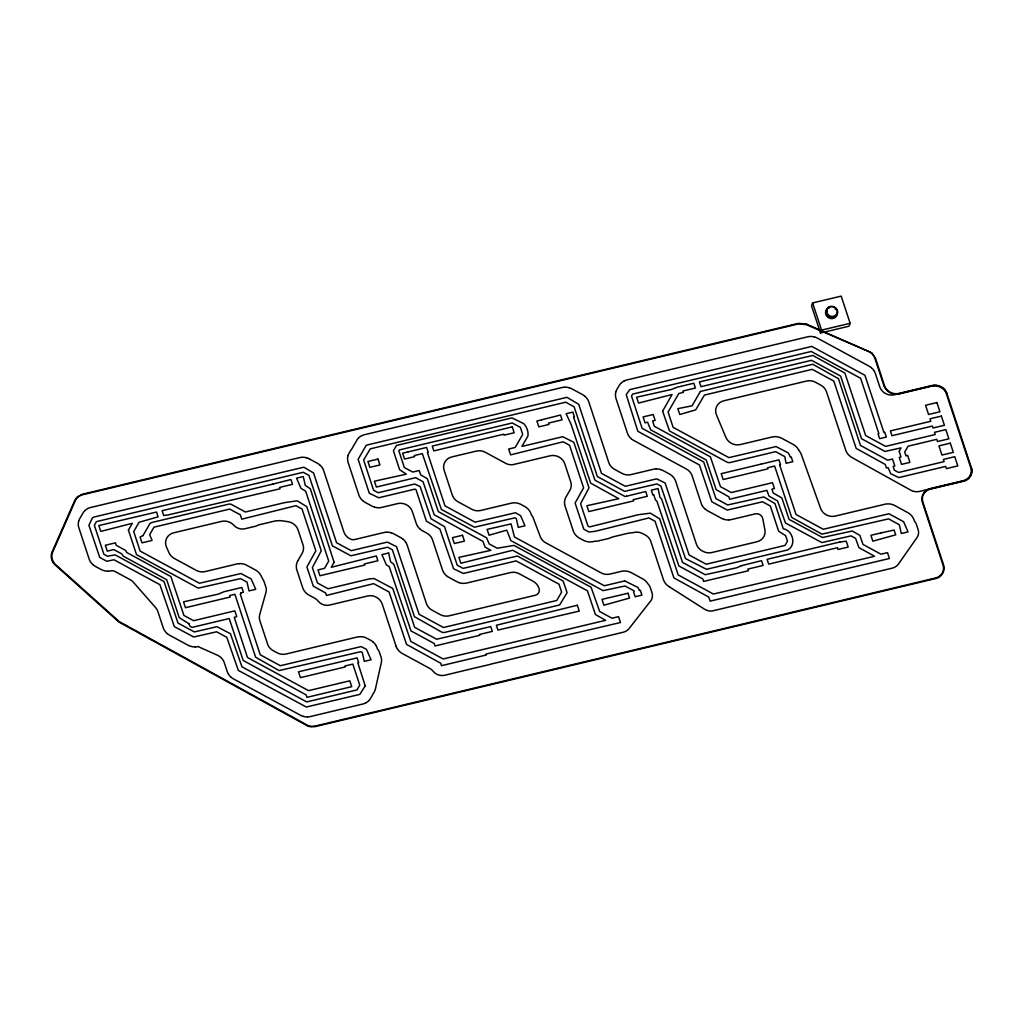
<?xml version="1.0" encoding="UTF-8"?>
<svg xmlns="http://www.w3.org/2000/svg" width="1023" height="1023" viewBox="0 0 1023 1023"><rect width="100%" height="100%" fill="white"/><g stroke="black" fill="none" stroke-linecap="round" stroke-linejoin="round"><path stroke-width="1.5" d="M812.62 302.936L811.52 305.839L820.484 333.012L849.052 326.196L850.139 323.306L841.187 296.12L812.62 302.936L821.571 330.122L820.484 333.012M297.821 560.821L302.207 553.2A11.854 10.857 20.6 0 0 303.013 544.888L298.064 529.876A11.854 10.857 20.6 0 0 288 521.692L281.568 520.758A11.854 10.857 20.6 0 0 278.358 520.707A10.678 9.77 20.6 0 1 277.271 520.771A11.854 10.857 20.6 0 0 274.624 521.103L259.701 524.671A11.854 10.857 20.6 0 0 257.297 525.528A11.854 10.857 20.6 0 1 254.842 526.397L244.919 528.763A10.678 9.77 20.6 0 1 233.832 525.272A11.854 10.857 20.6 0 0 221.518 521.398L173.795 532.778A11.854 10.857 20.6 0 0 166.506 547.164L169.025 552.791A11.854 10.857 20.6 0 0 174.383 558.494L196.186 570.335A11.854 10.857 20.6 0 0 205.137 571.563L236.876 563.98A10.678 9.77 20.6 0 1 239.459 563.686M930.188 488.598C924.293 489.851 920.291 496.411 922.324 502.203L943.014 564.99A11.573 10.601 20.6 0 1 935.508 578.008L315.161 726.061L311.184 726.33L308.179 725.652L119.231 621.588L54.922 563.98C52.083 560.911 50.92 556.371 52.531 552.42L75.344 500.605A11.598 10.626 20.6 0 1 82.569 494.748L798.49 323.895L806.226 324.598L868.22 351.221A11.611 10.626 20.6 0 1 874.908 358.344L883.949 385.773M857.76 576.384L892.12 568.187A11.854 10.857 20.6 0 0 898.757 563.596L916.953 537.65A10.678 9.77 20.6 0 0 918.104 529.492L916.518 524.697A10.678 9.77 20.6 0 0 914.421 521.052L913.961 519.71A10.678 9.77 20.6 0 0 913.015 517.74L912.861 517.472A10.678 9.77 20.6 0 0 911.621 515.733A10.678 9.77 20.6 0 0 910.125 514.262L909.882 514.058A10.678 9.77 20.6 0 0 908.117 512.792L894.55 505.426A10.678 9.77 20.6 0 0 892.427 504.569L892.158 504.492A10.678 9.77 20.6 0 0 890.01 504.007A10.678 9.77 20.6 0 0 887.874 503.879L887.504 503.891A10.678 9.77 20.6 0 0 885.419 504.122L835.216 516.091A11.854 10.857 20.6 0 1 820.599 508.38L801.38 454.698A11.854 10.857 20.6 0 0 799.59 451.322A11.854 10.857 20.6 0 1 798.694 449.979L798.528 449.685M821.571 330.122L850.139 323.306M930.214 488.598L963.244 480.708A11.573 10.601 20.6 0 0 970.75 467.69L946.416 393.868A11.585 10.614 20.6 0 0 939.881 386.835L936.007 385.812L932.043 386.08L899.025 393.957C892.874 395.466 885.944 391.643 883.962 385.799M847.977 578.724L857.619 576.422M847.76 578.775L713.274 610.731A10.678 9.77 20.6 0 1 704.527 609.209L669.528 586.921M593.276 541.563L592.713 541.679A10.678 9.77 20.6 0 1 590.642 541.896L590.361 541.909A10.678 9.77 20.6 0 1 588.097 541.794A10.678 9.77 20.6 0 1 586.064 541.333L585.706 541.218A10.678 9.77 20.6 0 1 583.737 540.451L579.645 538.239A10.678 9.77 20.6 0 1 579.056 537.906A10.678 9.77 20.6 0 1 577.394 536.704L577.151 536.5A10.678 9.77 20.6 0 1 575.629 534.991A10.678 9.77 20.6 0 1 574.363 533.2A10.997 10.077 20.6 0 1 573.276 530.988L565.028 505.963A10.678 9.77 20.6 0 1 564.619 503.776L564.594 503.559A10.678 9.77 20.6 0 1 564.594 501.475A10.678 9.77 20.6 0 1 564.965 499.569L565.054 499.25A10.678 9.77 20.6 0 1 565.732 497.523A10.678 9.77 20.6 0 1 566.026 496.961L569.939 490.183A11.854 10.857 20.6 0 0 570.732 481.871L564.773 463.79A11.854 10.857 20.6 0 0 550.067 455.798L513.763 464.468A10.678 9.77 20.6 0 1 505.707 463.355L485.35 452.307A11.854 10.857 20.6 0 0 476.398 451.079L451.821 456.936A11.854 10.857 20.6 0 0 444.135 470.273L452.294 495.055A11.854 10.857 20.6 0 0 458.061 501.807L471.756 509.237A11.854 10.857 20.6 0 0 480.708 510.464L511.551 503.111A10.678 9.77 20.6 0 1 513.866 502.856L514.224 502.843A10.678 9.77 20.6 0 1 516.321 502.958A10.678 9.77 20.6 0 1 518.38 503.418L518.725 503.533A10.678 9.77 20.6 0 1 520.617 504.262A10.678 9.77 20.6 0 1 521.257 504.582L525.004 506.641A10.678 9.77 20.6 0 1 526.819 507.92L527.088 508.15A10.678 9.77 20.6 0 1 528.571 509.607A10.678 9.77 20.6 0 1 529.812 511.359L530.004 511.666A10.678 9.77 20.6 0 1 530.847 513.393A10.678 9.77 20.6 0 1 531.065 513.981L531.385 514.953A10.678 9.77 20.6 0 1 533.482 518.584L540.297 536.717A11.854 10.857 20.6 0 0 545.86 542.881L601.051 572.829A11.854 10.857 20.6 0 0 610.002 574.069L621.894 571.243A10.678 9.77 20.6 0 1 623.979 571.026L624.337 571.013A10.678 9.77 20.6 0 1 626.511 571.128A10.678 9.77 20.6 0 1 628.557 571.588L628.902 571.691A10.678 9.77 20.6 0 1 630.884 572.471A10.678 9.77 20.6 0 1 631.408 572.739L643.045 579.069A10.678 9.77 20.6 0 1 644.874 580.361L645.142 580.591A10.678 9.77 20.6 0 1 646.638 582.074A10.678 9.77 20.6 0 1 647.508 583.225A11.854 10.857 20.6 0 0 648.339 584.325A11.854 10.857 20.6 0 1 650.462 588.123L651.971 592.701A10.678 9.77 20.6 0 1 649.976 601.908A11.854 10.857 20.6 0 0 649.336 602.649L630.194 627.15A11.854 10.857 20.6 0 0 629.759 627.764A11.854 10.857 20.6 0 1 623.212 632.227L490.746 664.17A11.854 10.857 20.6 0 1 489.301 664.618L479.391 666.983A10.678 9.77 20.6 0 1 478.24 667.188L444.673 675.27A10.678 9.77 20.6 0 1 433.228 671.369A11.854 10.857 20.6 0 0 429.468 668.262L402.768 653.761A11.445 10.473 20.6 0 1 402.116 653.403A10.678 9.77 20.6 0 1 400.287 652.111L400.006 651.868A10.678 9.77 20.6 0 1 397.436 648.851M806.38 324.074L798.388 323.358L82.377 494.224L77.045 497.127L74.832 500.311L51.994 552.203C50.242 556.282 51.406 561.218 54.5 564.338L118.924 622.048L307.949 726.138L311.209 726.88L315.263 726.599L935.7 578.545C941.608 577.317 945.661 570.719 943.59 564.926L922.899 502.14A11.585 10.601 20.6 0 1 930.406 489.122L963.436 481.245C969.331 480.004 973.41 473.419 971.326 467.626M806.431 324.086L871.967 352.961L875.458 358.165L884.499 385.62A11.573 10.601 20.6 0 0 898.885 393.42L931.889 385.53C938.04 384.098 944.92 387.679 946.966 393.702L971.313 467.575A11.854 10.857 20.6 0 1 963.628 480.912L919.677 491.398A11.854 10.857 20.6 0 1 910.598 490.094L852.402 457.767A11.227 10.281 20.6 0 1 851.648 457.332A10.678 9.77 20.6 0 1 849.921 456.105L849.653 455.874A10.678 9.77 20.6 0 1 848.105 454.353A10.678 9.77 20.6 0 1 846.852 452.55A10.678 9.77 20.6 0 1 845.855 450.542L826.507 391.86A11.854 10.857 20.6 0 0 820.74 385.108L815.51 382.27A11.854 10.857 20.6 0 0 806.559 381.042L723.875 400.773A11.854 10.857 20.6 0 0 716.484 414.916L725.908 437.396A11.854 10.857 20.6 0 0 740.307 444.57L771.956 437.013A10.678 9.77 20.6 0 1 772.595 436.885A10.678 9.77 20.6 0 1 774.552 436.68L774.923 436.668A10.678 9.77 20.6 0 1 777.096 436.783A10.678 9.77 20.6 0 1 779.155 437.243L779.449 437.333A11.854 10.857 20.6 0 1 781.7 438.24L793.541 444.66A10.678 9.77 20.6 0 1 795.344 445.938L795.625 446.181A10.678 9.77 20.6 0 1 797.109 447.639A10.678 9.77 20.6 0 1 798.349 449.378L798.477 449.609M309.585 459.033L317.68 463.432A10.678 9.77 20.6 0 1 319.483 464.711M397.282 648.672L397.103 648.365A10.678 9.77 20.6 0 1 396.118 646.242M946.978 393.714L946.147 391.822A11.854 10.857 20.6 0 0 932.26 385.735L894.447 394.763A11.854 10.857 20.6 0 1 879.742 386.771L875.419 373.689A10.678 9.77 20.6 0 0 875.24 373.165A10.678 9.77 20.6 0 0 874.345 371.336M396.042 646.037L382.193 604.005A11.854 10.857 20.6 0 0 367.474 596.025L329.611 605.053A10.678 9.77 20.6 0 1 318.166 601.153A11.854 10.857 20.6 0 0 314.406 598.046L309.381 595.322A11.125 10.179 20.6 0 1 308.537 594.836A10.678 9.77 20.6 0 1 306.913 593.66L306.631 593.43A10.678 9.77 20.6 0 1 305.148 591.972A10.678 9.77 20.6 0 1 303.857 590.143A10.984 10.064 20.6 0 1 302.782 587.944L296.811 569.837A10.678 9.77 20.6 0 1 296.389 567.445A10.678 9.77 20.6 0 1 296.363 565.438A10.678 9.77 20.6 0 1 296.747 563.43L296.836 563.11A10.678 9.77 20.6 0 1 297.719 561M593.468 541.512A11.854 10.857 20.6 0 1 596.102 541.18A10.678 9.77 20.6 0 0 598.493 540.886L608.442 538.52A11.854 10.857 20.6 0 0 610.846 537.65A11.854 10.857 20.6 0 1 613.25 536.794L628.186 533.226A11.854 10.857 20.6 0 1 630.833 532.893A10.678 9.77 20.6 0 0 633.211 532.599L633.825 532.459A11.854 10.857 20.6 0 1 642.444 533.52L644.81 534.709A11.854 10.857 20.6 0 1 650.897 541.64L663.377 579.517A10.678 9.77 20.6 0 0 663.595 580.105A10.678 9.77 20.6 0 0 664.451 581.844L664.63 582.151A10.678 9.77 20.6 0 0 665.845 583.864A10.678 9.77 20.6 0 0 667.341 585.348L667.623 585.578A10.678 9.77 20.6 0 0 669.451 586.87M874.166 371.029A10.678 9.77 20.6 0 0 872.926 369.29A10.678 9.77 20.6 0 0 871.455 367.845M871.174 367.615A10.678 9.77 20.6 0 0 869.46 366.387A11.24 10.294 20.6 0 0 868.693 365.965L817.837 338.357A11.138 10.204 20.6 0 0 816.981 337.922A10.678 9.77 20.6 0 0 815.075 337.181M814.717 337.079A10.678 9.77 20.6 0 0 812.633 336.605A10.678 9.77 20.6 0 0 810.574 336.49M810.216 336.503A10.678 9.77 20.6 0 0 807.889 336.772L626.498 380.057A11.048 10.115 20.6 0 0 624.183 380.952M620.846 383.344A10.678 9.77 20.6 0 1 624.004 381.08M620.616 383.587A10.678 9.77 20.6 0 0 619.439 385.057A10.678 9.77 20.6 0 0 619.094 385.607L616.805 389.622A11.854 10.857 20.6 0 0 615.961 391.681M615.884 391.937A10.678 9.77 20.6 0 0 615.514 393.842A10.678 9.77 20.6 0 0 615.514 395.888M615.603 396.438A10.678 9.77 20.6 0 0 616.063 398.676L627.342 432.921A10.678 9.77 20.6 0 0 627.559 433.522A10.678 9.77 20.6 0 0 628.416 435.248M628.595 435.555A10.678 9.77 20.6 0 0 629.836 437.307A10.678 9.77 20.6 0 0 631.319 438.765M631.587 438.995A10.678 9.77 20.6 0 0 633.403 440.274L686.343 469.007A11.854 10.857 20.6 0 1 692.111 475.772L701.151 503.201A10.678 9.77 20.6 0 0 701.356 503.789A10.678 9.77 20.6 0 0 702.213 505.528M702.392 505.835A10.678 9.77 20.6 0 0 703.607 507.549A10.678 9.77 20.6 0 0 705.116 509.032M705.384 509.262A10.678 9.77 20.6 0 0 707.213 510.554A11.445 10.473 20.6 0 0 707.878 510.925L721.036 518.06A11.227 10.281 20.6 0 0 721.803 518.469A10.678 9.77 20.6 0 0 723.785 519.249M724.131 519.352A10.678 9.77 20.6 0 0 726.164 519.812A10.678 9.77 20.6 0 0 728.338 519.927M728.708 519.927A10.678 9.77 20.6 0 0 730.793 519.697A10.678 9.77 20.6 0 0 731.343 519.582L755.217 513.891A5.933 5.435 20.6 0 1 762.749 518.546L764.91 529.799A11.854 10.857 20.6 0 1 756.867 541.794L711.855 552.535A11.854 10.857 20.6 0 1 702.916 551.295L702.162 550.898A11.854 10.857 20.6 0 1 696.394 544.146L675.64 481.168A10.984 10.064 20.6 0 0 674.566 478.969A10.678 9.77 20.6 0 0 673.275 477.14A10.678 9.77 20.6 0 0 671.791 475.682M671.51 475.452A10.678 9.77 20.6 0 0 669.886 474.276A10.678 9.77 20.6 0 0 669.285 473.918L663.3 470.67A10.678 9.77 20.6 0 0 662.674 470.363A10.678 9.77 20.6 0 0 660.781 469.634M660.436 469.519A10.678 9.77 20.6 0 0 658.377 469.058A10.678 9.77 20.6 0 0 656.28 468.943M655.922 468.956A10.678 9.77 20.6 0 0 653.607 469.212L630.935 474.608A11.854 10.857 20.6 0 1 621.997 473.38L614.58 469.352A11.854 10.857 20.6 0 1 608.813 462.601L588.762 401.796A10.984 10.064 20.6 0 0 587.688 399.597A10.678 9.77 20.6 0 0 586.396 397.768A10.678 9.77 20.6 0 0 584.913 396.31M584.644 396.08A10.678 9.77 20.6 0 0 583.008 394.904A10.678 9.77 20.6 0 0 582.407 394.546L571.742 388.778A11.854 10.857 20.6 0 0 569.479 387.87M569.197 387.781A10.678 9.77 20.6 0 0 567.138 387.321A10.678 9.77 20.6 0 0 564.952 387.206M564.594 387.218A10.678 9.77 20.6 0 0 562.624 387.423A10.678 9.77 20.6 0 0 561.998 387.551L364.533 434.685A10.678 9.77 20.6 0 0 363.919 434.852A10.678 9.77 20.6 0 0 362.104 435.542M361.797 435.696A10.678 9.77 20.6 0 0 359.994 436.757A10.678 9.77 20.6 0 0 358.523 438.061M358.293 438.304A10.678 9.77 20.6 0 0 357.014 439.928L352.091 448.432A11.854 10.857 20.6 0 1 351.209 449.736A10.678 9.77 20.6 0 0 350.531 450.695L349.06 453.215A10.678 9.77 20.6 0 0 348.753 453.777A10.678 9.77 20.6 0 0 348.089 455.516M347.986 455.836A10.678 9.77 20.6 0 0 347.615 457.741A10.678 9.77 20.6 0 0 347.615 459.698M347.641 460.03A10.678 9.77 20.6 0 0 348.05 462.217L358.932 495.209A10.984 10.064 20.6 0 0 360.006 497.408A10.678 9.77 20.6 0 0 361.298 499.237A10.678 9.77 20.6 0 0 362.769 500.695M363.242 501.053A10.678 9.77 20.6 0 0 365.288 502.459L371.771 505.989A10.678 9.77 20.6 0 0 372.398 506.295A10.678 9.77 20.6 0 0 374.29 507.024M374.635 507.139A10.678 9.77 20.6 0 0 376.694 507.6A10.678 9.77 20.6 0 0 378.791 507.715M379.162 507.702A10.678 9.77 20.6 0 0 381.208 507.498A10.678 9.77 20.6 0 0 381.848 507.37L397.627 503.597A11.854 10.857 20.6 0 1 412.346 511.59L416.208 523.316A10.678 9.77 20.6 0 0 416.425 523.904A10.678 9.77 20.6 0 0 417.269 525.643M417.448 525.937A10.678 9.77 20.6 0 0 418.701 527.689A10.678 9.77 20.6 0 0 420.184 529.147M420.453 529.377A10.678 9.77 20.6 0 0 422.269 530.668L426.808 533.136A11.854 10.857 20.6 0 1 432.563 539.888L442.422 569.798A10.678 9.77 20.6 0 0 442.639 570.386A10.678 9.77 20.6 0 0 443.483 572.126M443.662 572.432A10.678 9.77 20.6 0 0 444.89 574.146A10.678 9.77 20.6 0 0 446.386 575.629M446.667 575.859A10.678 9.77 20.6 0 0 448.496 577.151L456.718 581.627A10.678 9.77 20.6 0 0 457.255 581.895A10.678 9.77 20.6 0 0 459.225 582.675M459.583 582.778A10.678 9.77 20.6 0 0 461.616 583.238A10.678 9.77 20.6 0 0 463.79 583.366M464.148 583.353A10.678 9.77 20.6 0 0 466.232 583.123A10.678 9.77 20.6 0 0 466.782 583.008L510.451 572.586A11.854 10.857 20.6 0 1 519.403 573.826L533.085 581.243A11.854 10.857 20.6 0 1 538.789 587.841L539.031 588.532A5.933 5.435 20.6 0 1 535.208 595.271L449.135 615.82A11.854 10.857 20.6 0 1 440.184 614.58L432.154 610.232A11.854 10.857 20.6 0 1 426.386 603.48L407.18 545.182A10.678 9.77 20.6 0 0 406.962 544.594A10.678 9.77 20.6 0 0 406.067 542.778M405.888 542.471A10.678 9.77 20.6 0 0 404.686 540.809A10.678 9.77 20.6 0 0 403.203 539.351M402.921 539.108A10.678 9.77 20.6 0 0 401.297 537.932A10.678 9.77 20.6 0 0 400.684 537.574L393.638 533.763A11.854 10.857 20.6 0 0 391.387 532.868M391.093 532.778A10.678 9.77 20.6 0 0 389.034 532.318A10.678 9.77 20.6 0 0 386.86 532.203M386.489 532.216A10.678 9.77 20.6 0 0 384.52 532.42A10.678 9.77 20.6 0 0 383.894 532.548L354.585 539.543A5.933 5.435 20.6 0 1 350.109 538.929L349.649 538.673A11.854 10.857 20.6 0 1 343.881 531.922L323.728 470.785A10.678 9.77 20.6 0 0 323.511 470.196A10.678 9.77 20.6 0 0 322.667 468.457M322.488 468.15A10.678 9.77 20.6 0 0 321.248 466.411A10.678 9.77 20.6 0 0 319.764 464.954M307.066 457.984A10.678 9.77 20.6 0 1 309.381 458.931M306.721 457.869A10.678 9.77 20.6 0 0 304.662 457.409A10.678 9.77 20.6 0 0 302.565 457.294M302.207 457.307A10.678 9.77 20.6 0 0 300.148 457.511A10.678 9.77 20.6 0 0 299.522 457.639L90.663 507.485A10.678 9.77 20.6 0 0 90.05 507.651A10.678 9.77 20.6 0 0 88.17 508.38M87.85 508.533A10.678 9.77 20.6 0 0 86.137 509.569A10.678 9.77 20.6 0 0 84.653 510.873M84.308 511.295A10.678 9.77 20.6 0 0 82.914 513.124L79.794 518.546A10.678 9.77 20.6 0 0 79.487 519.109A10.678 9.77 20.6 0 0 78.809 520.835M78.72 521.155A10.678 9.77 20.6 0 0 78.349 523.06A10.678 9.77 20.6 0 0 78.336 525.016M78.375 525.362A10.678 9.77 20.6 0 0 78.784 527.548L89.231 559.249A10.984 10.064 20.6 0 0 90.305 561.448A10.678 9.77 20.6 0 0 91.597 563.264A10.678 9.77 20.6 0 0 93.08 564.734M93.362 564.965A10.678 9.77 20.6 0 0 94.986 566.141A10.678 9.77 20.6 0 0 95.587 566.486L101.008 569.44A10.678 9.77 20.6 0 0 101.635 569.747A10.678 9.77 20.6 0 0 103.528 570.476M108.029 571.166A10.678 9.77 20.6 0 1 104.103 570.617M108.4 571.154A10.678 9.77 20.6 0 0 110.714 570.898A5.933 5.435 20.6 0 1 115.126 571.525L130.049 579.632A11.854 10.857 20.6 0 1 133.514 582.381L155.573 607.56A11.854 10.857 20.6 0 1 157.874 611.549L163.296 627.994A10.997 10.077 20.6 0 0 164.371 630.194A10.678 9.77 20.6 0 0 165.636 631.997A10.678 9.77 20.6 0 0 167.145 633.48M167.414 633.71A10.678 9.77 20.6 0 0 169.076 634.899A10.678 9.77 20.6 0 0 169.652 635.245L187.733 645.053A11.24 10.294 20.6 0 0 188.501 645.449A10.678 9.77 20.6 0 0 190.483 646.229M195.048 646.92A10.678 9.77 20.6 0 1 191.058 646.37M195.406 646.907A10.678 9.77 20.6 0 0 197.49 646.677A10.678 9.77 20.6 0 0 198.04 646.562L217.579 655.308A11.854 10.857 20.6 0 1 224.229 662.495L227.157 671.395A10.678 9.77 20.6 0 0 227.375 671.983A10.678 9.77 20.6 0 0 228.231 673.735M228.41 674.029A10.678 9.77 20.6 0 0 229.625 675.755A10.678 9.77 20.6 0 0 231.121 677.226M231.403 677.469A10.678 9.77 20.6 0 0 233.231 678.76L300.059 715.026A11.24 10.281 20.6 0 0 300.826 715.435A10.678 9.77 20.6 0 0 302.808 716.215M303.153 716.317A10.678 9.77 20.6 0 0 305.199 716.778A10.678 9.77 20.6 0 0 307.373 716.906M307.731 716.893A10.678 9.77 20.6 0 0 309.816 716.663A10.678 9.77 20.6 0 0 310.365 716.548L362.769 704.041A10.678 9.77 20.6 0 0 363.306 703.901A10.678 9.77 20.6 0 0 365.224 703.172M365.543 703.018A10.678 9.77 20.6 0 0 367.321 701.957A10.678 9.77 20.6 0 0 368.779 700.653M369.022 700.41A10.678 9.77 20.6 0 0 370.236 698.875A11.24 10.294 20.6 0 0 370.646 698.185L374.175 692.072A11.138 10.192 20.6 0 0 374.584 691.305A10.678 9.77 20.6 0 0 375.275 689.553M375.364 689.233A10.678 9.77 20.6 0 0 375.671 687.929A11.854 10.857 20.6 0 1 375.799 687.251L381.374 662.316A10.678 9.77 20.6 0 0 381.106 657.354L379.52 652.559A10.678 9.77 20.6 0 0 377.423 648.927L377.078 647.891A10.678 9.77 20.6 0 0 376.86 647.303A10.678 9.77 20.6 0 0 375.965 645.487M375.786 645.181A10.678 9.77 20.6 0 0 374.61 643.531A10.678 9.77 20.6 0 0 373.114 642.06M372.832 641.817A10.678 9.77 20.6 0 0 371.183 640.628A10.678 9.77 20.6 0 0 370.595 640.283L367.18 638.429A10.678 9.77 20.6 0 0 366.643 638.16A10.678 9.77 20.6 0 0 364.661 637.38M364.316 637.278A10.678 9.77 20.6 0 0 362.283 636.817A10.678 9.77 20.6 0 0 360.109 636.702M359.738 636.702A10.678 9.77 20.6 0 0 357.654 636.933A10.678 9.77 20.6 0 0 357.104 637.048L286.018 654.017A11.854 10.857 20.6 0 1 277.067 652.776L273.333 650.756A11.854 10.857 20.6 0 1 267.566 644.004L259.88 620.68A11.854 10.857 20.6 0 1 259.714 614.644L265.967 592.33A10.678 9.77 20.6 0 0 265.814 586.908L264.241 582.113A10.678 9.77 20.6 0 0 263.486 580.386L261.607 576.921A10.678 9.77 20.6 0 0 260.712 575.118L260.545 574.849A10.678 9.77 20.6 0 0 259.331 573.136A10.678 9.77 20.6 0 0 257.847 571.678L257.566 571.448A10.678 9.77 20.6 0 0 255.929 570.271A10.678 9.77 20.6 0 0 255.328 569.913L246.633 565.207A11.854 10.857 20.6 0 0 244.369 564.3L244.152 564.236A10.678 9.77 20.6 0 0 241.927 563.737A10.678 9.77 20.6 0 0 239.676 563.647M826.597 311.555A5.933 5.435 20.6 0 1 827.057 311.261M837.249 313.307A5.933 5.435 20.6 0 1 832.249 318.588A5.933 5.435 20.6 0 1 825.727 314.278A5.933 5.435 20.6 0 1 829.129 307.936M835.1 309.087A5.933 5.435 20.6 0 1 835.548 309.483M365.211 685.87L359.815 694.387L306.299 707.021L238.333 670.397L226.812 637.329L216.595 631.792L193.743 636.997L174.358 626.639L159.895 584.683L113.988 559.773L106.776 561.256L99.755 557.445L88.911 525.285L92.275 518.201L93.822 517.075L303.818 467.204L313.575 472.984L336.567 542.714L351.247 550.681L387.282 542.1L396.515 546.627L419.072 614.26L443.471 627.508L556.768 600.475L561.614 592.074L559.006 584.184L516.104 560.898L463.406 573.468L453.598 568.788L439.89 529.096L426.374 521.116L416.003 489.685L414.954 489.122L378.676 497.779L369.303 493.239L358.127 459.314L366.26 445.222L566.959 397.32L578.737 404.341L601.498 473.393L625.283 486.309L656.613 478.841L665.116 482.971L689.08 554.939L706.202 564.223L785.063 545.412L787.467 541.231L785.626 535.643L778.656 531.206L770.332 506.014L762.557 501.781L727.263 510.055L711.791 501.756L699.425 464.966L637.853 431.31L626.217 394.597L629.797 389.61L811.827 346.413L864.921 375.313L883.923 432.46L884.767 432.269L886.34 437.064L879.627 438.662L878.041 433.867L878.885 433.662L860.637 378.293L811.226 351.477L632.649 394.098L631.511 396.067L642.137 428.317L703.709 462L715.947 498.597L727.634 504.953L763.823 496.922L774.974 503.61L783.286 528.801C792.863 530.31 796.738 545.093 787.697 549.952L706.522 569.312L685.474 558.532L660.96 486.117L656.932 483.93L624.682 491.385L597.355 476.552L574.095 406.758L565.693 402.192L370.313 448.816L363.613 459.954L373.6 490.26L378.152 492.728L414.635 484.032L420.146 486.539L431.003 518.712L444.519 526.692L457.217 565.195L463.087 568.379L517.369 556.026L563.149 581.026L567.1 592.726L559.607 604.964L444.02 632.559L442 632.278L414.43 616.664L392.384 549.786L387.589 547.19L350.876 555.796L332.411 545.86L308.933 475.388L303.217 472.281L96.456 521.615L94.346 525.285L103.911 554.287L107.389 556.18L115.254 554.914L164.025 581.537L177.976 623.045L194.344 631.933L216.978 626.677L230.418 633.736L241.952 666.791L306.67 701.919L356.976 689.911L359.751 685.116L352.82 664.106L344.93 665.986L345.237 666.945L300.43 677.635L298.499 671.779L357.117 657.904L358.702 662.699L357.858 662.891L365.211 685.87M662.61 411.182L669.515 430.952L727.455 462.396L729.463 462.677L775.651 451.654L784.794 456.616L786.099 463.317L792.825 461.718L791.239 456.923L790.395 457.128L788.413 453.023L776.022 446.552L728.926 457.626L673.121 427.358L668.083 412.039L678.799 393.471L683.351 392.384L682.904 391.016L695.397 388.024L693.811 383.229L677.162 387.206L671.51 389.456L636.613 397.218L638.544 403.075L672.06 394.507L662.61 411.182M189.025 623.8L189.818 626.063L191.966 627.419L229.203 618.531L243.205 660.487L306.12 694.886L306.926 697.354L351.733 686.663L349.802 680.807L308.562 690.64L247.489 657.508L234.241 617.329L236.773 616.728L234.842 610.859L193.603 620.705L183.935 615.462L170.854 576.563L126.75 552.471L125.407 550.31L116.238 545.323L115.433 542.855L105.343 545.272L107.274 551.128L113.796 549.568L121.788 553.903L123.335 556.192L166.711 579.721L179.217 617.649L189.025 623.8M128.425 530.106L136.507 554.645L198.206 588.123L240.584 578.622L247.016 582.113L249.011 590.91L255.737 589.312L251.159 578.967L240.955 573.519L199.472 583.251L140.125 551.052L133.706 531.576L139.077 522.267L158.105 516.845L156.519 512.05L98.847 525.553L100.778 531.41L132.325 523.303L128.425 530.106M142.977 535.604L140.074 536.973L142.005 542.842L152.082 540.438L149.652 534.697L153.987 527.165L229.727 509.083L240.341 514.838L241.76 519.173L295.928 505.669L302.054 508.994L315.851 550.873L306.887 566.921L313.319 586.141L325.634 592.995L326.439 595.463L373.638 583.634L389.111 592.023L406.54 644.413L440.696 663.211L441.501 665.679L486.309 654.989L486.002 654.042L620.475 622.521L618.544 616.664L612.023 618.224L599.708 611.537L591.064 587.228L514.006 545.412L497.204 548.251L489.211 543.916L486.564 537.804L438.343 511.628L427.333 478.713L420.658 474.838L419.225 470.503L412.704 472.063L404.354 467.524L398.842 450.798L399.341 449.941L512.267 422.985L520.387 427.384L522.702 434.43L515.196 447.46L508.674 449.007L510.605 454.877L563.098 441.795L569.555 445.299L583.583 487.843L575.105 503.047L583.813 529.198L588.967 531.998L595.322 531.295L648.927 517.932L655.052 521.257L673.888 577.893L708.773 597.087L710.115 601.14L889.409 558.494L887.478 552.637L880.956 554.185L863.028 544.453L859.87 535.387L852.274 531.014L822.492 537.51L789.091 519.39L781.841 497.932L773.171 492.958L771.917 489.16L774.437 488.559L772.506 482.69L731.253 492.536L720.473 486.679L710.397 456.859L654.349 426.284L652.61 420.99L655.129 420.389L653.198 414.52L643.109 416.924L645.04 422.793L647.559 422.192L650.73 429.877L706.241 460.005L716.177 489.659L728.811 496.782L729.629 499.25L766.879 490.362L769.027 496.117L777.557 500.912L785.472 522.983L821.891 542.586L850.995 535.886L855.586 538.367L858.885 547.612L874.563 556.282L713.402 594.031L678.172 574.913L659.694 518.853L650.411 513.162L638.199 514.748L589.58 526.922L587.956 526.039L580.591 503.7L589.005 487.856L573.852 442.32L562.778 436.706L521.935 446.424L527.894 436.092C528.686 431.962 526.743 426.642 523.802 423.675L511.96 417.896L396.489 445.453L393.407 450.811L399.635 469.723L406.31 474.161L374.418 481.194L376.349 487.063L415.632 477.677L423.036 481.705L434.2 514.774L482.946 541.397L485.068 547.062L490.81 550.348L458.905 557.382L460.836 563.251L512.728 550.284L587.445 590.821L595.412 614.516L605.629 620.322L443.138 658.965L410.837 641.434L392.73 588.43L374.009 578.519L369.316 578.916L328.076 588.749L317.462 582.982L312.373 567.56L321.286 550.86L306.695 506.59L297.194 500.797L284.637 502.625L245.367 511.999L231.006 504.211L229.19 504.045L151.366 522.612L149.921 523.559L142.977 535.604M899.255 451.284L900.931 457.038L899.243 457.447L901.532 464.365L909.933 462.37L907.644 455.44L905.969 455.836L904.716 452.038L908.092 446.181L936.761 439.34L937.49 441.54L948.871 438.829L945.84 429.622L934.459 432.333L935.188 434.532L885.598 446.373L865.675 435.568L844.934 373.126L812.799 355.441L699.412 381.899L700.998 386.694L811.533 360.313L840.637 376.106L861.532 438.714L884.997 451.45L900.969 447.882L899.255 451.284M334.073 562.254L331.286 567.292L376.311 555.949L377.883 560.745L364.393 563.967L364.751 565.054L319.943 575.744L318.012 569.888L324.534 568.328L328.715 561.09L305.66 491.155L300.992 488.355L296.568 478.176L303.281 476.577L305.276 485.375L310.301 488.751L334.073 562.254M700.371 391.464L692.098 405.811L677.84 408.637L679.771 414.507L695.704 409.878L704.438 395.07L812.211 369.341L833.822 381.067L856.174 448.406L885.24 464.442L886.404 467.984L888.079 467.575L890.764 473.777L898.91 477.562L945.687 466.411L946.416 468.611L957.797 465.887L954.753 456.693L943.372 459.404L944.101 461.616L898.603 472.473L894.383 470.184L893.13 466.373L894.805 465.976L892.529 459.046L887.683 460.197L860.471 445.427L838.451 378.663L812.812 364.265L700.371 391.464M241.096 592.803L240.29 594.21L260.251 654.797L280.353 665.704L361.183 646.574L366.426 649.336L371.029 659.758L364.303 661.357L362.283 652.482L360.799 651.689L279.1 670.577L255.622 657.201L234.894 594.286L229.779 595.501L230.265 597.01L185.457 607.7L183.526 601.844L218.436 594.082L223.96 591.729L241.837 587.458L243.41 592.253L241.096 592.803M541.73 419.775L536.896 421.003L538.827 426.872L548.916 424.468L548.456 423.1L562.087 419.839L560.514 415.044L541.73 419.775M741.432 565.693L736.586 567.803L705.243 574.709L682.494 562.369L661.625 499.045L660.027 497.37L658.032 488.559L651.319 490.17L652.891 494.966L653.735 494.761L655.398 499.761L656.919 501.244L678.876 565.962L702.801 578.954L703.619 581.422L748.427 570.732L747.89 569.082L763.081 565.463L761.496 560.668L741.432 565.693M272.898 484.084L162.12 510.707L163.706 515.502L167.644 515.017L280.072 488.764L279.624 487.396L292.54 484.314L290.967 479.518L272.898 484.084M626.536 496.232L625.194 496.577L594.951 480.171L573.571 417.103L574.414 416.898L572.842 412.103L566.115 413.714L571.141 424.43L590.655 483.15L618.8 498.687L586.895 505.72L588.826 511.577L633.633 500.886L633.237 499.659L647.29 496.296L645.718 491.5L626.536 496.232M408.049 451.885L402.653 453.189L404.584 459.058L414.66 456.642L414.302 455.555L422.333 453.637L441.361 509.441L474.455 527.229L514.863 517.83L516.27 518.584L518.265 527.382L524.978 525.784L520.554 515.605L515.477 512.753L475.056 522.165L444.979 505.848L427.384 452.435L428.215 452.23L426.642 447.435L408.049 451.885M761.329 464.071L721.202 473.662L723.133 479.531L767.941 468.841L767.582 467.741L774.616 466.066L791.725 517.459L822.019 534.147L888.565 518.866L899.307 524.697L901.301 533.495L908.028 531.896L903.603 521.717L888.936 513.763L823.285 529.275L796.009 514.479L779.654 464.864L780.498 464.659L778.925 459.864L761.329 464.071M624.721 580.911L604.35 585.757L514.479 536.998L511.078 523.929L487.14 529.377L489.071 535.246L506.781 530.131L510.861 540.592L603.084 590.629L625.04 586L634.209 590.962L633.595 591.921L635.168 596.716L641.894 595.117L640.308 590.322L639.477 590.514L637.93 587.432L624.721 580.911M839.896 541.973L767.097 559.325L768.682 564.121L837.517 547.701L838.106 549.466L848.182 547.062L846.251 541.205L839.896 541.973M377.999 459.071L367.922 461.475L369.853 467.345L379.929 464.941L377.999 459.071M512.254 426.885L432.243 446.092L433.816 450.887L503.789 434.2L504.109 435.159L514.185 432.755L512.254 426.885M936.915 402.551L925.534 405.274L928.564 414.468L939.945 411.757L936.915 402.551M941.377 416.092L929.997 418.803L930.815 421.271L890.368 430.926L891.941 435.721L932.388 426.067L933.027 428.01L944.408 425.287L941.377 416.092M462.498 535.259L452.409 537.676L454.34 543.533L464.429 541.129L462.498 535.259M388.625 553.008L381.911 554.607L386.336 564.786L389.2 566.601L411.016 630.91L434.2 643.493L435.005 645.961L479.813 635.27L479.544 634.439L492.319 631.396L490.746 626.6L436.642 639.247L414.635 627.316L393.906 564.402L390.62 561.806L388.625 553.008M950.303 443.151L938.922 445.875L941.953 455.069L953.334 452.358L950.303 443.151M577.33 605.232L496.347 625.258L497.92 630.053L579.261 611.102L577.33 605.232M627.994 593.263L601.972 599.35L603.902 605.22L629.567 598.059L627.994 593.263M880.969 532.919L870.893 535.323L872.824 541.18L895.7 534.837L894.115 530.042L880.969 532.919M827.275 314.931A5.933 5.435 20.6 0 0 837.338 314.099A5.933 5.435 20.6 0 0 831.034 306.312A5.933 5.435 20.6 0 0 827.275 314.931M827.965 314.56A5.332 4.885 20.6 0 0 836.942 313.447A5.332 4.885 20.6 0 0 830.97 306.657A5.332 4.885 20.6 0 0 827.965 314.56"/></g></svg>
